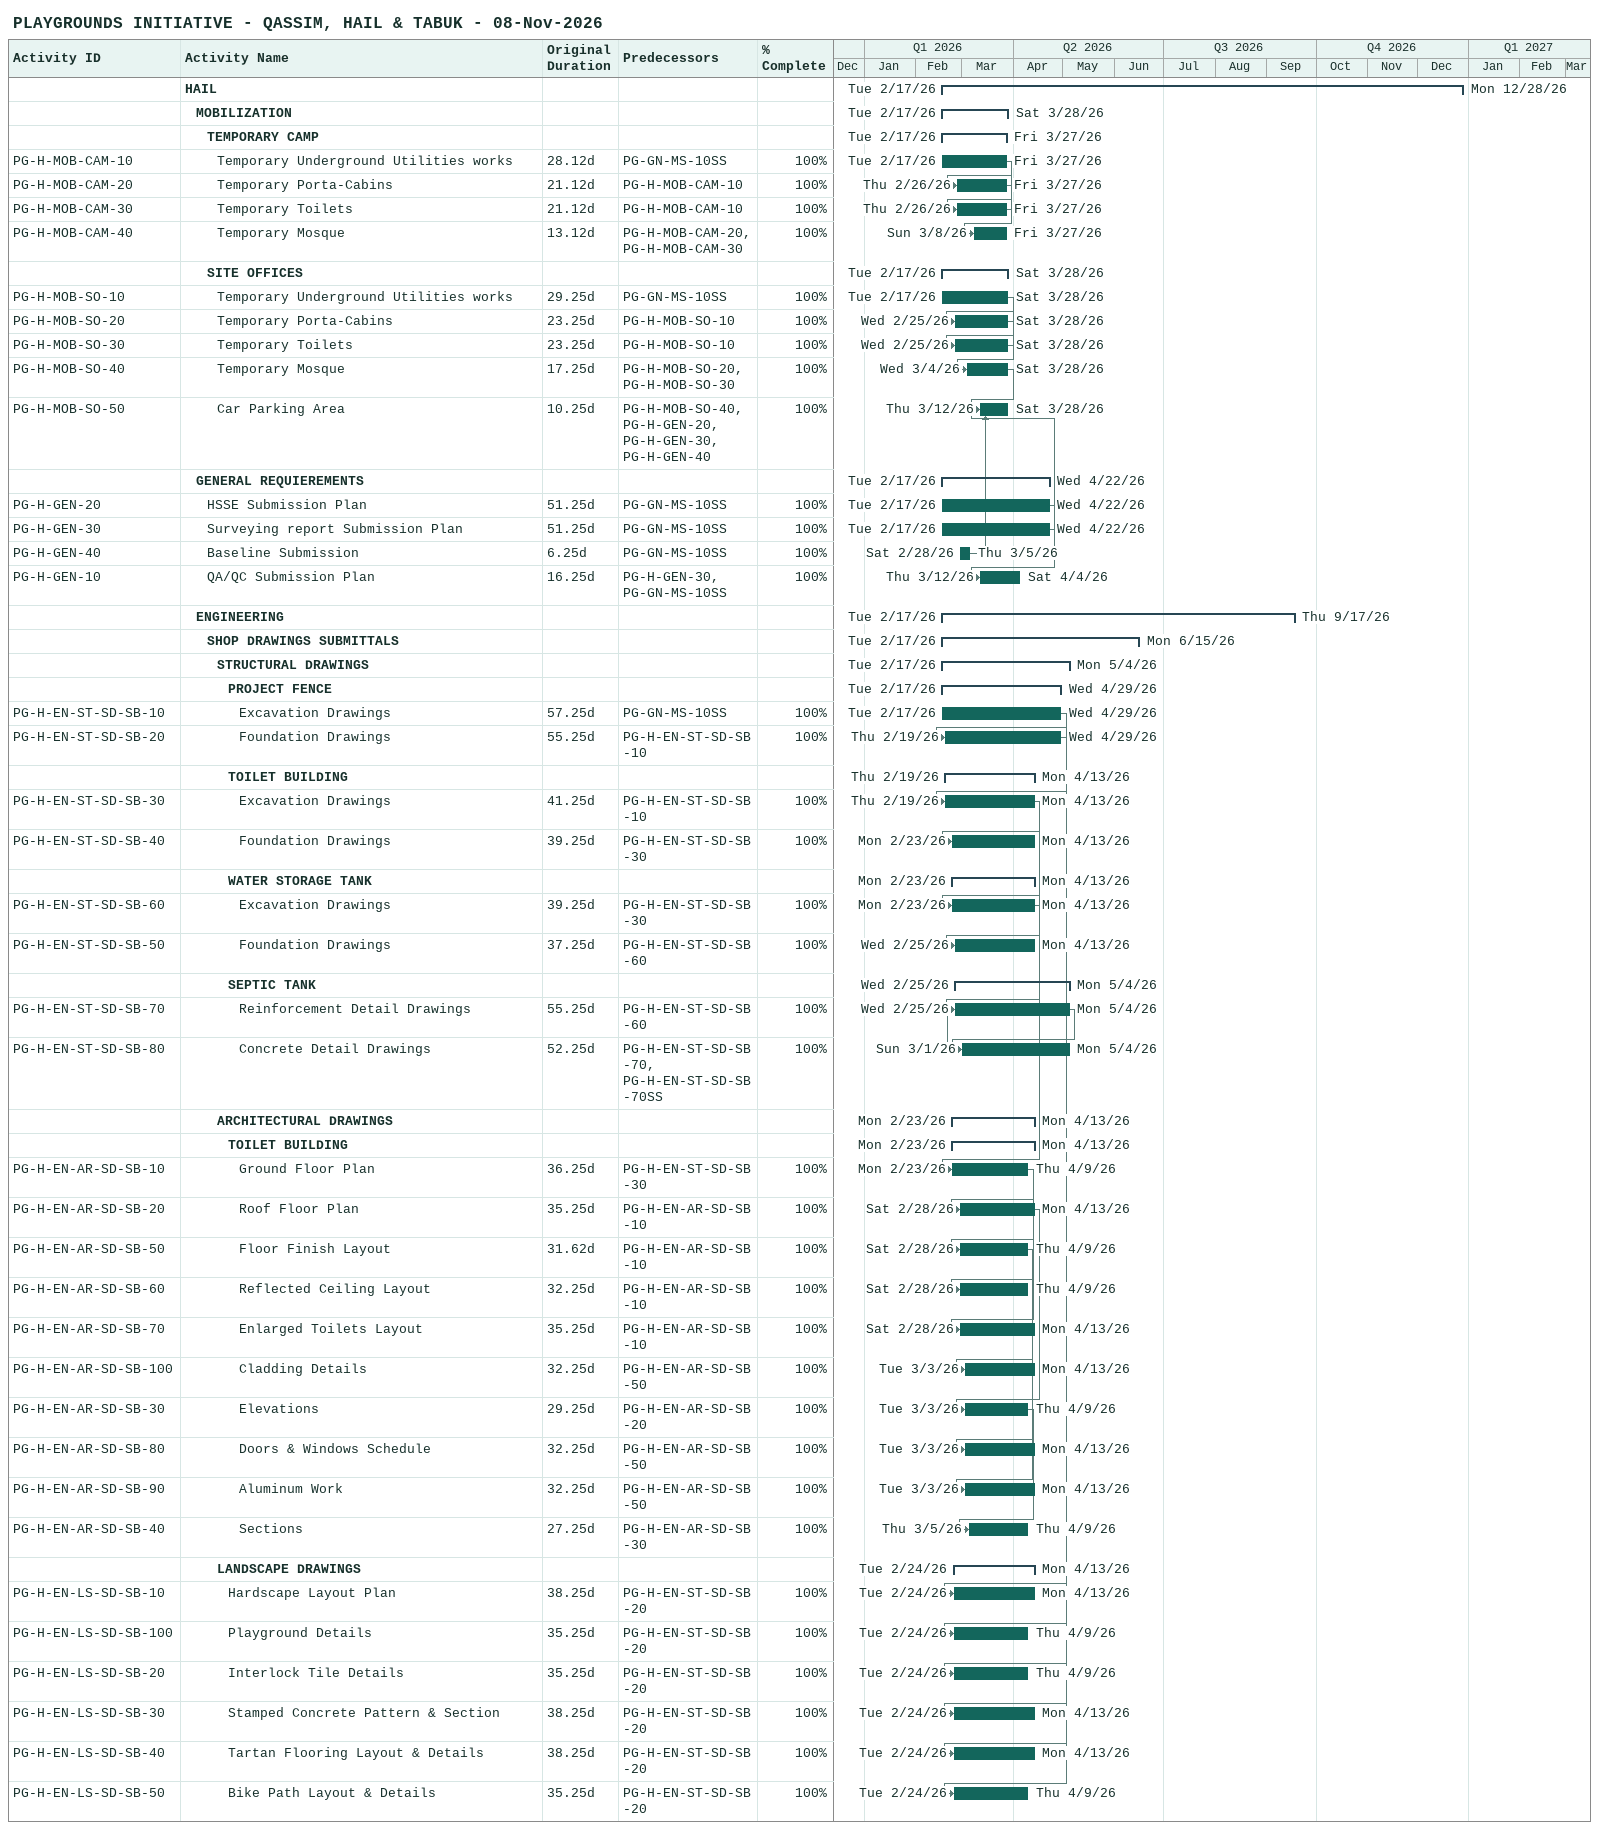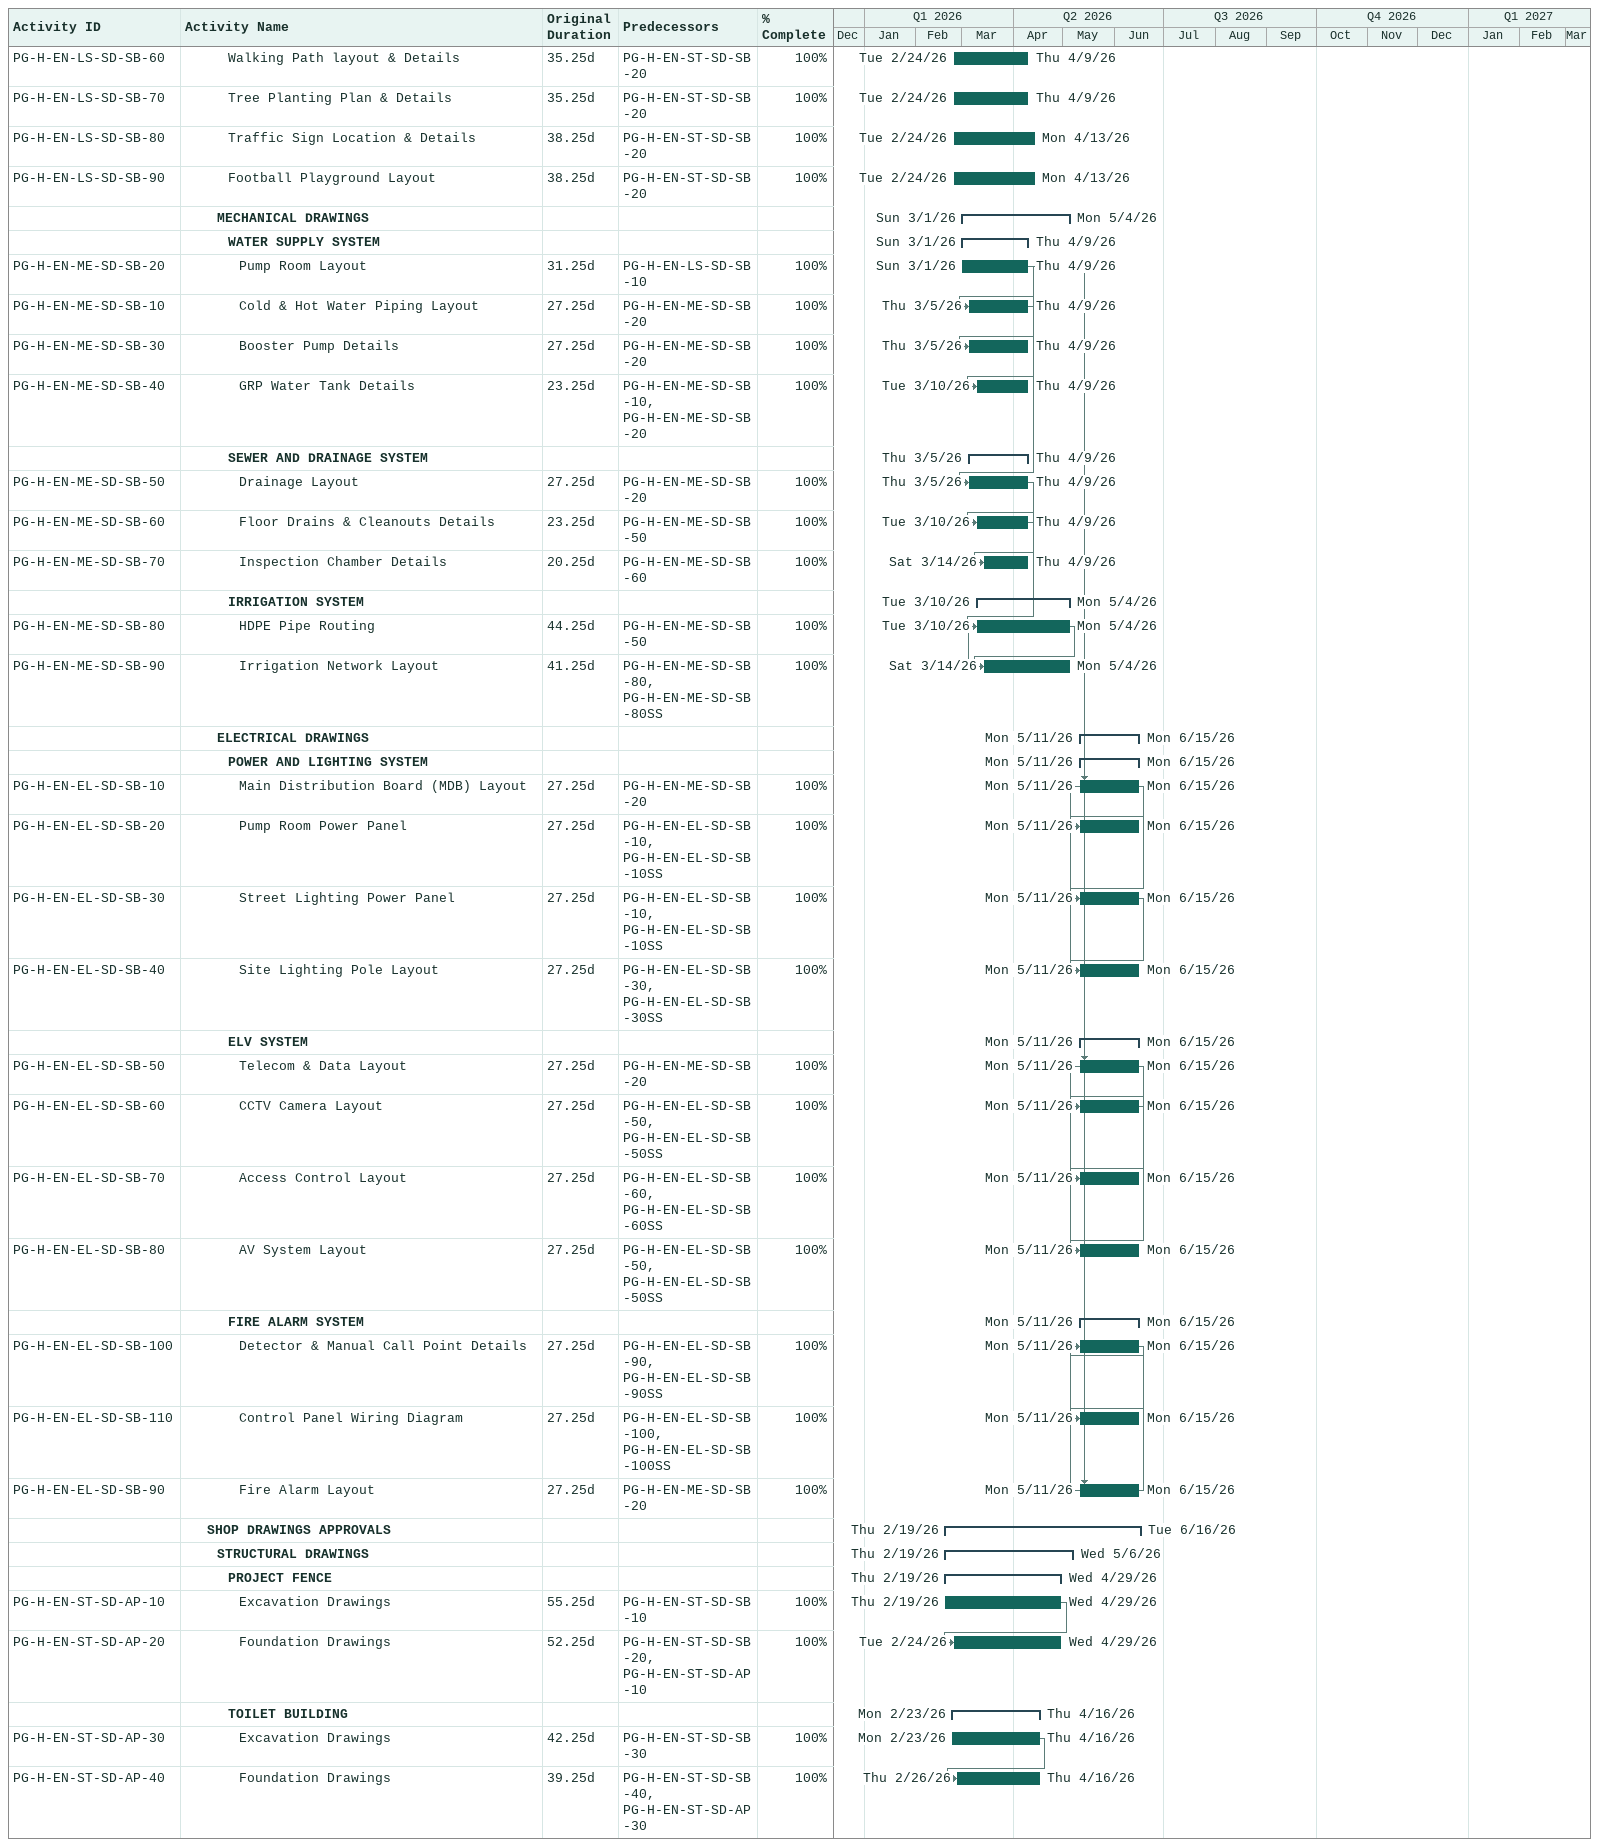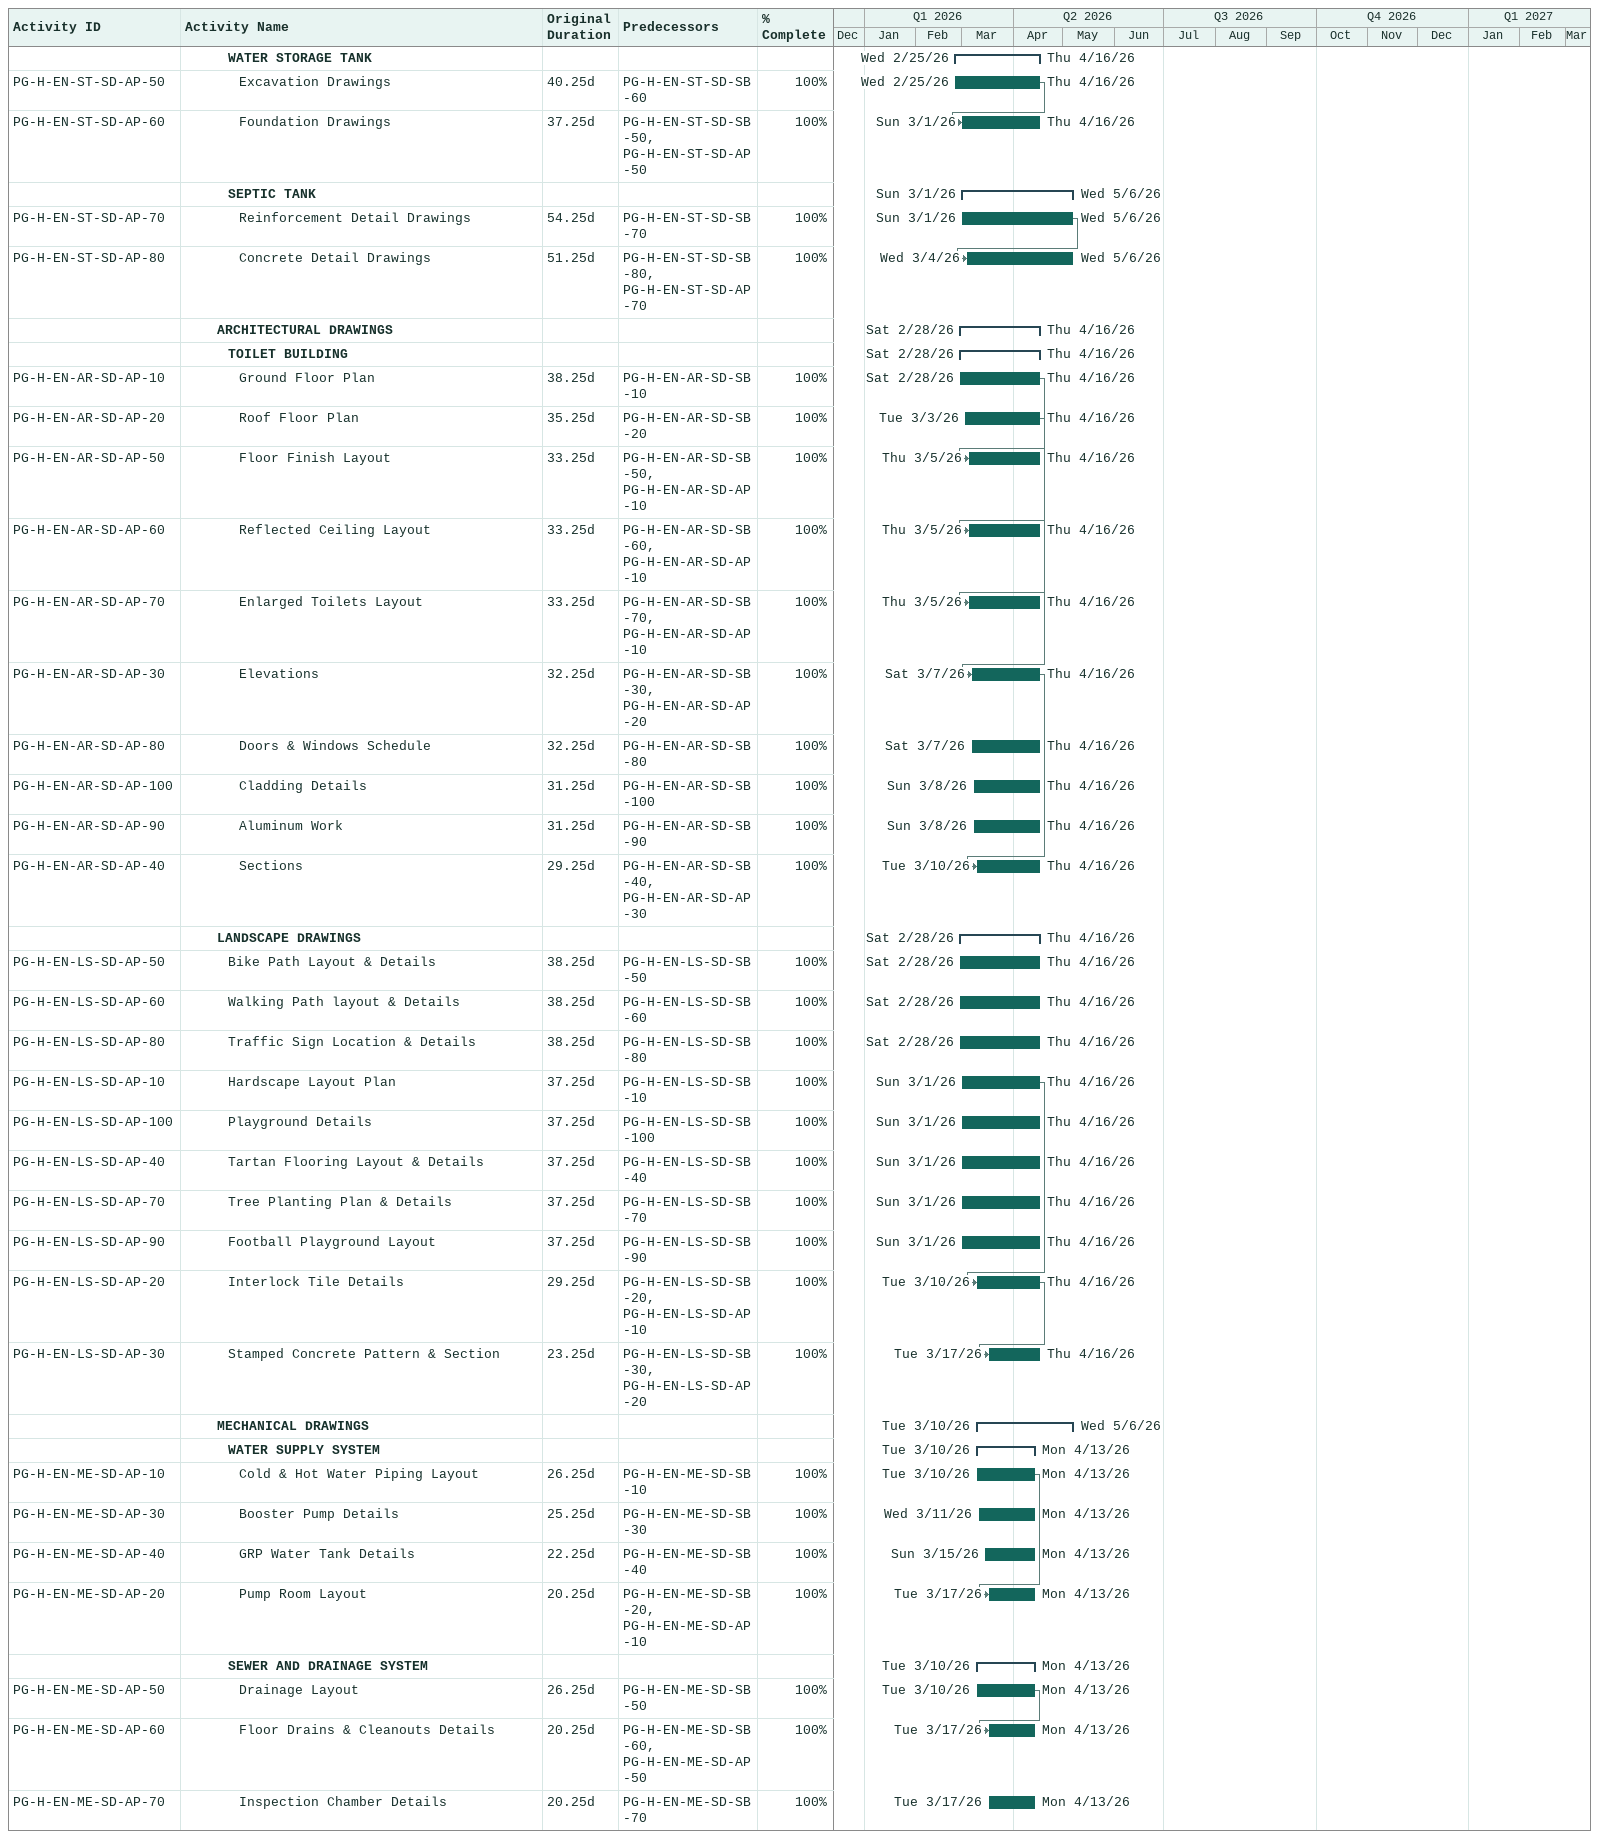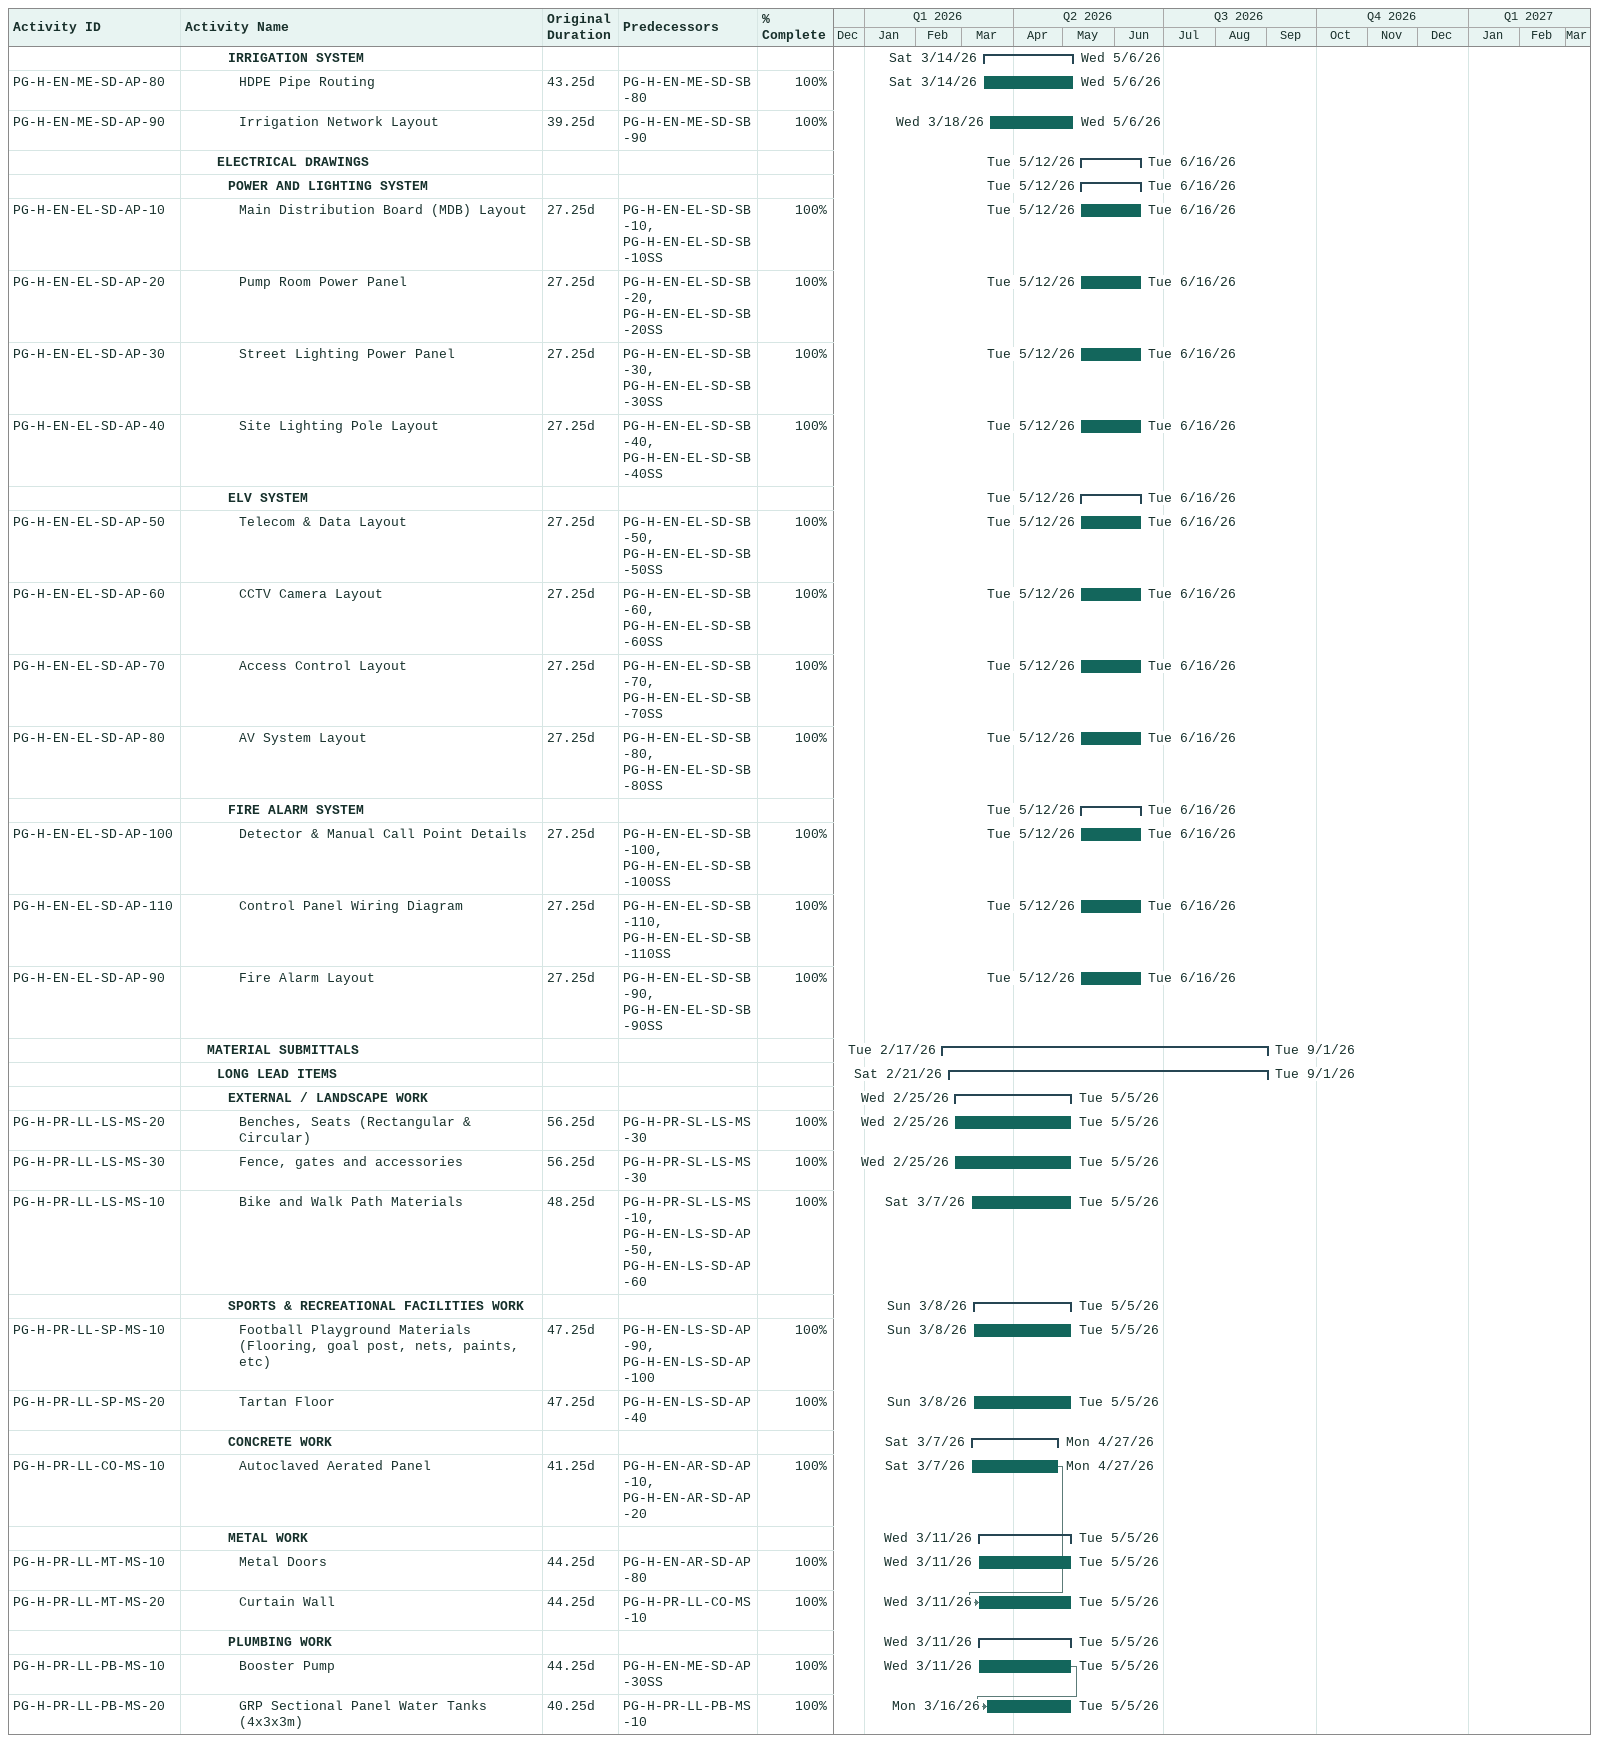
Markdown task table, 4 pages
PLAYGROUNDS INITIATIVE - QASSIM, HAIL & TABUK - 08-Nov-2026

| ID | Level | Task | Original duration | Start | Finish | Predecessors | % complete |
|---|---|---|---|---|---|---|---|
|  | 1 | **HAIL** |  | 2026-02-17 | 2026-12-28 |  |  |
|  | 2 | **MOBILIZATION** |  | 2026-02-17 | 2026-03-28 |  |  |
|  | 3 | **TEMPORARY CAMP** |  | 2026-02-17 | 2026-03-27 |  |  |
| PG-H-MOB-CAM-10 | 4 | Temporary Underground Utilities works | 28.12d | 2026-02-17 | 2026-03-27 | PG-GN-MS-10SS | 100 |
| PG-H-MOB-CAM-20 | 4 | Temporary Porta-Cabins | 21.12d | 2026-02-26 | 2026-03-27 | PG-H-MOB-CAM-10 | 100 |
| PG-H-MOB-CAM-30 | 4 | Temporary Toilets | 21.12d | 2026-02-26 | 2026-03-27 | PG-H-MOB-CAM-10 | 100 |
| PG-H-MOB-CAM-40 | 4 | Temporary Mosque | 13.12d | 2026-03-08 | 2026-03-27 | PG-H-MOB-CAM-20, PG-H-MOB-CAM-30 | 100 |
|  | 3 | **SITE OFFICES** |  | 2026-02-17 | 2026-03-28 |  |  |
| PG-H-MOB-SO-10 | 4 | Temporary Underground Utilities works | 29.25d | 2026-02-17 | 2026-03-28 | PG-GN-MS-10SS | 100 |
| PG-H-MOB-SO-20 | 4 | Temporary Porta-Cabins | 23.25d | 2026-02-25 | 2026-03-28 | PG-H-MOB-SO-10 | 100 |
| PG-H-MOB-SO-30 | 4 | Temporary Toilets | 23.25d | 2026-02-25 | 2026-03-28 | PG-H-MOB-SO-10 | 100 |
| PG-H-MOB-SO-40 | 4 | Temporary Mosque | 17.25d | 2026-03-04 | 2026-03-28 | PG-H-MOB-SO-20, PG-H-MOB-SO-30 | 100 |
| PG-H-MOB-SO-50 | 4 | Car Parking Area | 10.25d | 2026-03-12 | 2026-03-28 | PG-H-MOB-SO-40, PG-H-GEN-20, PG-H-GEN-30, PG-H-GEN-40 | 100 |
|  | 2 | **GENERAL REQUIEREMENTS** |  | 2026-02-17 | 2026-04-22 |  |  |
| PG-H-GEN-20 | 3 | HSSE Submission Plan | 51.25d | 2026-02-17 | 2026-04-22 | PG-GN-MS-10SS | 100 |
| PG-H-GEN-30 | 3 | Surveying report Submission Plan | 51.25d | 2026-02-17 | 2026-04-22 | PG-GN-MS-10SS | 100 |
| PG-H-GEN-40 | 3 | Baseline Submission | 6.25d | 2026-02-28 | 2026-03-05 | PG-GN-MS-10SS | 100 |
| PG-H-GEN-10 | 3 | QA/QC Submission Plan | 16.25d | 2026-03-12 | 2026-04-04 | PG-H-GEN-30, PG-GN-MS-10SS | 100 |
|  | 2 | **ENGINEERING** |  | 2026-02-17 | 2026-09-17 |  |  |
|  | 3 | **SHOP DRAWINGS SUBMITTALS** |  | 2026-02-17 | 2026-06-15 |  |  |
|  | 4 | **STRUCTURAL DRAWINGS** |  | 2026-02-17 | 2026-05-04 |  |  |
|  | 5 | **PROJECT FENCE** |  | 2026-02-17 | 2026-04-29 |  |  |
| PG-H-EN-ST-SD-SB-10 | 6 | Excavation Drawings | 57.25d | 2026-02-17 | 2026-04-29 | PG-GN-MS-10SS | 100 |
| PG-H-EN-ST-SD-SB-20 | 6 | Foundation Drawings | 55.25d | 2026-02-19 | 2026-04-29 | PG-H-EN-ST-SD-SB-10 | 100 |
|  | 5 | **TOILET BUILDING** |  | 2026-02-19 | 2026-04-13 |  |  |
| PG-H-EN-ST-SD-SB-30 | 6 | Excavation Drawings | 41.25d | 2026-02-19 | 2026-04-13 | PG-H-EN-ST-SD-SB-10 | 100 |
| PG-H-EN-ST-SD-SB-40 | 6 | Foundation Drawings | 39.25d | 2026-02-23 | 2026-04-13 | PG-H-EN-ST-SD-SB-30 | 100 |
|  | 5 | **WATER STORAGE TANK** |  | 2026-02-23 | 2026-04-13 |  |  |
| PG-H-EN-ST-SD-SB-60 | 6 | Excavation Drawings | 39.25d | 2026-02-23 | 2026-04-13 | PG-H-EN-ST-SD-SB-30 | 100 |
| PG-H-EN-ST-SD-SB-50 | 6 | Foundation Drawings | 37.25d | 2026-02-25 | 2026-04-13 | PG-H-EN-ST-SD-SB-60 | 100 |
|  | 5 | **SEPTIC TANK** |  | 2026-02-25 | 2026-05-04 |  |  |
| PG-H-EN-ST-SD-SB-70 | 6 | Reinforcement Detail Drawings | 55.25d | 2026-02-25 | 2026-05-04 | PG-H-EN-ST-SD-SB-60 | 100 |
| PG-H-EN-ST-SD-SB-80 | 6 | Concrete Detail Drawings | 52.25d | 2026-03-01 | 2026-05-04 | PG-H-EN-ST-SD-SB-70, PG-H-EN-ST-SD-SB-70SS | 100 |
|  | 4 | **ARCHITECTURAL DRAWINGS** |  | 2026-02-23 | 2026-04-13 |  |  |
|  | 5 | **TOILET BUILDING** |  | 2026-02-23 | 2026-04-13 |  |  |
| PG-H-EN-AR-SD-SB-10 | 6 | Ground Floor Plan | 36.25d | 2026-02-23 | 2026-04-09 | PG-H-EN-ST-SD-SB-30 | 100 |
| PG-H-EN-AR-SD-SB-20 | 6 | Roof Floor Plan | 35.25d | 2026-02-28 | 2026-04-13 | PG-H-EN-AR-SD-SB-10 | 100 |
| PG-H-EN-AR-SD-SB-50 | 6 | Floor Finish Layout | 31.62d | 2026-02-28 | 2026-04-09 | PG-H-EN-AR-SD-SB-10 | 100 |
| PG-H-EN-AR-SD-SB-60 | 6 | Reflected Ceiling Layout | 32.25d | 2026-02-28 | 2026-04-09 | PG-H-EN-AR-SD-SB-10 | 100 |
| PG-H-EN-AR-SD-SB-70 | 6 | Enlarged Toilets Layout | 35.25d | 2026-02-28 | 2026-04-13 | PG-H-EN-AR-SD-SB-10 | 100 |
| PG-H-EN-AR-SD-SB-100 | 6 | Cladding Details | 32.25d | 2026-03-03 | 2026-04-13 | PG-H-EN-AR-SD-SB-50 | 100 |
| PG-H-EN-AR-SD-SB-30 | 6 | Elevations | 29.25d | 2026-03-03 | 2026-04-09 | PG-H-EN-AR-SD-SB-20 | 100 |
| PG-H-EN-AR-SD-SB-80 | 6 | Doors & Windows Schedule | 32.25d | 2026-03-03 | 2026-04-13 | PG-H-EN-AR-SD-SB-50 | 100 |
| PG-H-EN-AR-SD-SB-90 | 6 | Aluminum Work | 32.25d | 2026-03-03 | 2026-04-13 | PG-H-EN-AR-SD-SB-50 | 100 |
| PG-H-EN-AR-SD-SB-40 | 6 | Sections | 27.25d | 2026-03-05 | 2026-04-09 | PG-H-EN-AR-SD-SB-30 | 100 |
|  | 4 | **LANDSCAPE DRAWINGS** |  | 2026-02-24 | 2026-04-13 |  |  |
| PG-H-EN-LS-SD-SB-10 | 5 | Hardscape Layout Plan | 38.25d | 2026-02-24 | 2026-04-13 | PG-H-EN-ST-SD-SB-20 | 100 |
| PG-H-EN-LS-SD-SB-100 | 5 | Playground Details | 35.25d | 2026-02-24 | 2026-04-09 | PG-H-EN-ST-SD-SB-20 | 100 |
| PG-H-EN-LS-SD-SB-20 | 5 | Interlock Tile Details | 35.25d | 2026-02-24 | 2026-04-09 | PG-H-EN-ST-SD-SB-20 | 100 |
| PG-H-EN-LS-SD-SB-30 | 5 | Stamped Concrete Pattern & Section | 38.25d | 2026-02-24 | 2026-04-13 | PG-H-EN-ST-SD-SB-20 | 100 |
| PG-H-EN-LS-SD-SB-40 | 5 | Tartan Flooring Layout & Details | 38.25d | 2026-02-24 | 2026-04-13 | PG-H-EN-ST-SD-SB-20 | 100 |
| PG-H-EN-LS-SD-SB-50 | 5 | Bike Path Layout & Details | 35.25d | 2026-02-24 | 2026-04-09 | PG-H-EN-ST-SD-SB-20 | 100 |
| PG-H-EN-LS-SD-SB-60 | 5 | Walking Path layout & Details | 35.25d | 2026-02-24 | 2026-04-09 | PG-H-EN-ST-SD-SB-20 | 100 |
| PG-H-EN-LS-SD-SB-70 | 5 | Tree Planting Plan & Details | 35.25d | 2026-02-24 | 2026-04-09 | PG-H-EN-ST-SD-SB-20 | 100 |
| PG-H-EN-LS-SD-SB-80 | 5 | Traffic Sign Location & Details | 38.25d | 2026-02-24 | 2026-04-13 | PG-H-EN-ST-SD-SB-20 | 100 |
| PG-H-EN-LS-SD-SB-90 | 5 | Football Playground Layout | 38.25d | 2026-02-24 | 2026-04-13 | PG-H-EN-ST-SD-SB-20 | 100 |
|  | 4 | **MECHANICAL DRAWINGS** |  | 2026-03-01 | 2026-05-04 |  |  |
|  | 5 | **WATER SUPPLY SYSTEM** |  | 2026-03-01 | 2026-04-09 |  |  |
| PG-H-EN-ME-SD-SB-20 | 6 | Pump Room Layout | 31.25d | 2026-03-01 | 2026-04-09 | PG-H-EN-LS-SD-SB-10 | 100 |
| PG-H-EN-ME-SD-SB-10 | 6 | Cold & Hot Water Piping Layout | 27.25d | 2026-03-05 | 2026-04-09 | PG-H-EN-ME-SD-SB-20 | 100 |
| PG-H-EN-ME-SD-SB-30 | 6 | Booster Pump Details | 27.25d | 2026-03-05 | 2026-04-09 | PG-H-EN-ME-SD-SB-20 | 100 |
| PG-H-EN-ME-SD-SB-40 | 6 | GRP Water Tank Details | 23.25d | 2026-03-10 | 2026-04-09 | PG-H-EN-ME-SD-SB-10, PG-H-EN-ME-SD-SB-20 | 100 |
|  | 5 | **SEWER AND DRAINAGE SYSTEM** |  | 2026-03-05 | 2026-04-09 |  |  |
| PG-H-EN-ME-SD-SB-50 | 6 | Drainage Layout | 27.25d | 2026-03-05 | 2026-04-09 | PG-H-EN-ME-SD-SB-20 | 100 |
| PG-H-EN-ME-SD-SB-60 | 6 | Floor Drains & Cleanouts Details | 23.25d | 2026-03-10 | 2026-04-09 | PG-H-EN-ME-SD-SB-50 | 100 |
| PG-H-EN-ME-SD-SB-70 | 6 | Inspection Chamber Details | 20.25d | 2026-03-14 | 2026-04-09 | PG-H-EN-ME-SD-SB-60 | 100 |
|  | 5 | **IRRIGATION SYSTEM** |  | 2026-03-10 | 2026-05-04 |  |  |
| PG-H-EN-ME-SD-SB-80 | 6 | HDPE Pipe Routing | 44.25d | 2026-03-10 | 2026-05-04 | PG-H-EN-ME-SD-SB-50 | 100 |
| PG-H-EN-ME-SD-SB-90 | 6 | Irrigation Network Layout | 41.25d | 2026-03-14 | 2026-05-04 | PG-H-EN-ME-SD-SB-80, PG-H-EN-ME-SD-SB-80SS | 100 |
|  | 4 | **ELECTRICAL DRAWINGS** |  | 2026-05-11 | 2026-06-15 |  |  |
|  | 5 | **POWER AND LIGHTING SYSTEM** |  | 2026-05-11 | 2026-06-15 |  |  |
| PG-H-EN-EL-SD-SB-10 | 6 | Main Distribution Board (MDB) Layout | 27.25d | 2026-05-11 | 2026-06-15 | PG-H-EN-ME-SD-SB-20 | 100 |
| PG-H-EN-EL-SD-SB-20 | 6 | Pump Room Power Panel | 27.25d | 2026-05-11 | 2026-06-15 | PG-H-EN-EL-SD-SB-10, PG-H-EN-EL-SD-SB-10SS | 100 |
| PG-H-EN-EL-SD-SB-30 | 6 | Street Lighting Power Panel | 27.25d | 2026-05-11 | 2026-06-15 | PG-H-EN-EL-SD-SB-10, PG-H-EN-EL-SD-SB-10SS | 100 |
| PG-H-EN-EL-SD-SB-40 | 6 | Site Lighting Pole Layout | 27.25d | 2026-05-11 | 2026-06-15 | PG-H-EN-EL-SD-SB-30, PG-H-EN-EL-SD-SB-30SS | 100 |
|  | 5 | **ELV SYSTEM** |  | 2026-05-11 | 2026-06-15 |  |  |
| PG-H-EN-EL-SD-SB-50 | 6 | Telecom & Data Layout | 27.25d | 2026-05-11 | 2026-06-15 | PG-H-EN-ME-SD-SB-20 | 100 |
| PG-H-EN-EL-SD-SB-60 | 6 | CCTV Camera Layout | 27.25d | 2026-05-11 | 2026-06-15 | PG-H-EN-EL-SD-SB-50, PG-H-EN-EL-SD-SB-50SS | 100 |
| PG-H-EN-EL-SD-SB-70 | 6 | Access Control Layout | 27.25d | 2026-05-11 | 2026-06-15 | PG-H-EN-EL-SD-SB-60, PG-H-EN-EL-SD-SB-60SS | 100 |
| PG-H-EN-EL-SD-SB-80 | 6 | AV System Layout | 27.25d | 2026-05-11 | 2026-06-15 | PG-H-EN-EL-SD-SB-50, PG-H-EN-EL-SD-SB-50SS | 100 |
|  | 5 | **FIRE ALARM SYSTEM** |  | 2026-05-11 | 2026-06-15 |  |  |
| PG-H-EN-EL-SD-SB-100 | 6 | Detector & Manual Call Point Details | 27.25d | 2026-05-11 | 2026-06-15 | PG-H-EN-EL-SD-SB-90, PG-H-EN-EL-SD-SB-90SS | 100 |
| PG-H-EN-EL-SD-SB-110 | 6 | Control Panel Wiring Diagram | 27.25d | 2026-05-11 | 2026-06-15 | PG-H-EN-EL-SD-SB-100, PG-H-EN-EL-SD-SB-100SS | 100 |
| PG-H-EN-EL-SD-SB-90 | 6 | Fire Alarm Layout | 27.25d | 2026-05-11 | 2026-06-15 | PG-H-EN-ME-SD-SB-20 | 100 |
|  | 3 | **SHOP DRAWINGS APPROVALS** |  | 2026-02-19 | 2026-06-16 |  |  |
|  | 4 | **STRUCTURAL DRAWINGS** |  | 2026-02-19 | 2026-05-06 |  |  |
|  | 5 | **PROJECT FENCE** |  | 2026-02-19 | 2026-04-29 |  |  |
| PG-H-EN-ST-SD-AP-10 | 6 | Excavation Drawings | 55.25d | 2026-02-19 | 2026-04-29 | PG-H-EN-ST-SD-SB-10 | 100 |
| PG-H-EN-ST-SD-AP-20 | 6 | Foundation Drawings | 52.25d | 2026-02-24 | 2026-04-29 | PG-H-EN-ST-SD-SB-20, PG-H-EN-ST-SD-AP-10 | 100 |
|  | 5 | **TOILET BUILDING** |  | 2026-02-23 | 2026-04-16 |  |  |
| PG-H-EN-ST-SD-AP-30 | 6 | Excavation Drawings | 42.25d | 2026-02-23 | 2026-04-16 | PG-H-EN-ST-SD-SB-30 | 100 |
| PG-H-EN-ST-SD-AP-40 | 6 | Foundation Drawings | 39.25d | 2026-02-26 | 2026-04-16 | PG-H-EN-ST-SD-SB-40, PG-H-EN-ST-SD-AP-30 | 100 |
|  | 5 | **WATER STORAGE TANK** |  | 2026-02-25 | 2026-04-16 |  |  |
| PG-H-EN-ST-SD-AP-50 | 6 | Excavation Drawings | 40.25d | 2026-02-25 | 2026-04-16 | PG-H-EN-ST-SD-SB-60 | 100 |
| PG-H-EN-ST-SD-AP-60 | 6 | Foundation Drawings | 37.25d | 2026-03-01 | 2026-04-16 | PG-H-EN-ST-SD-SB-50, PG-H-EN-ST-SD-AP-50 | 100 |
|  | 5 | **SEPTIC TANK** |  | 2026-03-01 | 2026-05-06 |  |  |
| PG-H-EN-ST-SD-AP-70 | 6 | Reinforcement Detail Drawings | 54.25d | 2026-03-01 | 2026-05-06 | PG-H-EN-ST-SD-SB-70 | 100 |
| PG-H-EN-ST-SD-AP-80 | 6 | Concrete Detail Drawings | 51.25d | 2026-03-04 | 2026-05-06 | PG-H-EN-ST-SD-SB-80, PG-H-EN-ST-SD-AP-70 | 100 |
|  | 4 | **ARCHITECTURAL DRAWINGS** |  | 2026-02-28 | 2026-04-16 |  |  |
|  | 5 | **TOILET BUILDING** |  | 2026-02-28 | 2026-04-16 |  |  |
| PG-H-EN-AR-SD-AP-10 | 6 | Ground Floor Plan | 38.25d | 2026-02-28 | 2026-04-16 | PG-H-EN-AR-SD-SB-10 | 100 |
| PG-H-EN-AR-SD-AP-20 | 6 | Roof Floor Plan | 35.25d | 2026-03-03 | 2026-04-16 | PG-H-EN-AR-SD-SB-20 | 100 |
| PG-H-EN-AR-SD-AP-50 | 6 | Floor Finish Layout | 33.25d | 2026-03-05 | 2026-04-16 | PG-H-EN-AR-SD-SB-50, PG-H-EN-AR-SD-AP-10 | 100 |
| PG-H-EN-AR-SD-AP-60 | 6 | Reflected Ceiling Layout | 33.25d | 2026-03-05 | 2026-04-16 | PG-H-EN-AR-SD-SB-60, PG-H-EN-AR-SD-AP-10 | 100 |
| PG-H-EN-AR-SD-AP-70 | 6 | Enlarged Toilets Layout | 33.25d | 2026-03-05 | 2026-04-16 | PG-H-EN-AR-SD-SB-70, PG-H-EN-AR-SD-AP-10 | 100 |
| PG-H-EN-AR-SD-AP-30 | 6 | Elevations | 32.25d | 2026-03-07 | 2026-04-16 | PG-H-EN-AR-SD-SB-30, PG-H-EN-AR-SD-AP-20 | 100 |
| PG-H-EN-AR-SD-AP-80 | 6 | Doors & Windows Schedule | 32.25d | 2026-03-07 | 2026-04-16 | PG-H-EN-AR-SD-SB-80 | 100 |
| PG-H-EN-AR-SD-AP-100 | 6 | Cladding Details | 31.25d | 2026-03-08 | 2026-04-16 | PG-H-EN-AR-SD-SB-100 | 100 |
| PG-H-EN-AR-SD-AP-90 | 6 | Aluminum Work | 31.25d | 2026-03-08 | 2026-04-16 | PG-H-EN-AR-SD-SB-90 | 100 |
| PG-H-EN-AR-SD-AP-40 | 6 | Sections | 29.25d | 2026-03-10 | 2026-04-16 | PG-H-EN-AR-SD-SB-40, PG-H-EN-AR-SD-AP-30 | 100 |
|  | 4 | **LANDSCAPE DRAWINGS** |  | 2026-02-28 | 2026-04-16 |  |  |
| PG-H-EN-LS-SD-AP-50 | 5 | Bike Path Layout & Details | 38.25d | 2026-02-28 | 2026-04-16 | PG-H-EN-LS-SD-SB-50 | 100 |
| PG-H-EN-LS-SD-AP-60 | 5 | Walking Path layout & Details | 38.25d | 2026-02-28 | 2026-04-16 | PG-H-EN-LS-SD-SB-60 | 100 |
| PG-H-EN-LS-SD-AP-80 | 5 | Traffic Sign Location & Details | 38.25d | 2026-02-28 | 2026-04-16 | PG-H-EN-LS-SD-SB-80 | 100 |
| PG-H-EN-LS-SD-AP-10 | 5 | Hardscape Layout Plan | 37.25d | 2026-03-01 | 2026-04-16 | PG-H-EN-LS-SD-SB-10 | 100 |
| PG-H-EN-LS-SD-AP-100 | 5 | Playground Details | 37.25d | 2026-03-01 | 2026-04-16 | PG-H-EN-LS-SD-SB-100 | 100 |
| PG-H-EN-LS-SD-AP-40 | 5 | Tartan Flooring Layout & Details | 37.25d | 2026-03-01 | 2026-04-16 | PG-H-EN-LS-SD-SB-40 | 100 |
| PG-H-EN-LS-SD-AP-70 | 5 | Tree Planting Plan & Details | 37.25d | 2026-03-01 | 2026-04-16 | PG-H-EN-LS-SD-SB-70 | 100 |
| PG-H-EN-LS-SD-AP-90 | 5 | Football Playground Layout | 37.25d | 2026-03-01 | 2026-04-16 | PG-H-EN-LS-SD-SB-90 | 100 |
| PG-H-EN-LS-SD-AP-20 | 5 | Interlock Tile Details | 29.25d | 2026-03-10 | 2026-04-16 | PG-H-EN-LS-SD-SB-20, PG-H-EN-LS-SD-AP-10 | 100 |
| PG-H-EN-LS-SD-AP-30 | 5 | Stamped Concrete Pattern & Section | 23.25d | 2026-03-17 | 2026-04-16 | PG-H-EN-LS-SD-SB-30, PG-H-EN-LS-SD-AP-20 | 100 |
|  | 4 | **MECHANICAL DRAWINGS** |  | 2026-03-10 | 2026-05-06 |  |  |
|  | 5 | **WATER SUPPLY SYSTEM** |  | 2026-03-10 | 2026-04-13 |  |  |
| PG-H-EN-ME-SD-AP-10 | 6 | Cold & Hot Water Piping Layout | 26.25d | 2026-03-10 | 2026-04-13 | PG-H-EN-ME-SD-SB-10 | 100 |
| PG-H-EN-ME-SD-AP-30 | 6 | Booster Pump Details | 25.25d | 2026-03-11 | 2026-04-13 | PG-H-EN-ME-SD-SB-30 | 100 |
| PG-H-EN-ME-SD-AP-40 | 6 | GRP Water Tank Details | 22.25d | 2026-03-15 | 2026-04-13 | PG-H-EN-ME-SD-SB-40 | 100 |
| PG-H-EN-ME-SD-AP-20 | 6 | Pump Room Layout | 20.25d | 2026-03-17 | 2026-04-13 | PG-H-EN-ME-SD-SB-20, PG-H-EN-ME-SD-AP-10 | 100 |
|  | 5 | **SEWER AND DRAINAGE SYSTEM** |  | 2026-03-10 | 2026-04-13 |  |  |
| PG-H-EN-ME-SD-AP-50 | 6 | Drainage Layout | 26.25d | 2026-03-10 | 2026-04-13 | PG-H-EN-ME-SD-SB-50 | 100 |
| PG-H-EN-ME-SD-AP-60 | 6 | Floor Drains & Cleanouts Details | 20.25d | 2026-03-17 | 2026-04-13 | PG-H-EN-ME-SD-SB-60, PG-H-EN-ME-SD-AP-50 | 100 |
| PG-H-EN-ME-SD-AP-70 | 6 | Inspection Chamber Details | 20.25d | 2026-03-17 | 2026-04-13 | PG-H-EN-ME-SD-SB-70 | 100 |
|  | 5 | **IRRIGATION SYSTEM** |  | 2026-03-14 | 2026-05-06 |  |  |
| PG-H-EN-ME-SD-AP-80 | 6 | HDPE Pipe Routing | 43.25d | 2026-03-14 | 2026-05-06 | PG-H-EN-ME-SD-SB-80 | 100 |
| PG-H-EN-ME-SD-AP-90 | 6 | Irrigation Network Layout | 39.25d | 2026-03-18 | 2026-05-06 | PG-H-EN-ME-SD-SB-90 | 100 |
|  | 4 | **ELECTRICAL DRAWINGS** |  | 2026-05-12 | 2026-06-16 |  |  |
|  | 5 | **POWER AND LIGHTING SYSTEM** |  | 2026-05-12 | 2026-06-16 |  |  |
| PG-H-EN-EL-SD-AP-10 | 6 | Main Distribution Board (MDB) Layout | 27.25d | 2026-05-12 | 2026-06-16 | PG-H-EN-EL-SD-SB-10, PG-H-EN-EL-SD-SB-10SS | 100 |
| PG-H-EN-EL-SD-AP-20 | 6 | Pump Room Power Panel | 27.25d | 2026-05-12 | 2026-06-16 | PG-H-EN-EL-SD-SB-20, PG-H-EN-EL-SD-SB-20SS | 100 |
| PG-H-EN-EL-SD-AP-30 | 6 | Street Lighting Power Panel | 27.25d | 2026-05-12 | 2026-06-16 | PG-H-EN-EL-SD-SB-30, PG-H-EN-EL-SD-SB-30SS | 100 |
| PG-H-EN-EL-SD-AP-40 | 6 | Site Lighting Pole Layout | 27.25d | 2026-05-12 | 2026-06-16 | PG-H-EN-EL-SD-SB-40, PG-H-EN-EL-SD-SB-40SS | 100 |
|  | 5 | **ELV SYSTEM** |  | 2026-05-12 | 2026-06-16 |  |  |
| PG-H-EN-EL-SD-AP-50 | 6 | Telecom & Data Layout | 27.25d | 2026-05-12 | 2026-06-16 | PG-H-EN-EL-SD-SB-50, PG-H-EN-EL-SD-SB-50SS | 100 |
| PG-H-EN-EL-SD-AP-60 | 6 | CCTV Camera Layout | 27.25d | 2026-05-12 | 2026-06-16 | PG-H-EN-EL-SD-SB-60, PG-H-EN-EL-SD-SB-60SS | 100 |
| PG-H-EN-EL-SD-AP-70 | 6 | Access Control Layout | 27.25d | 2026-05-12 | 2026-06-16 | PG-H-EN-EL-SD-SB-70, PG-H-EN-EL-SD-SB-70SS | 100 |
| PG-H-EN-EL-SD-AP-80 | 6 | AV System Layout | 27.25d | 2026-05-12 | 2026-06-16 | PG-H-EN-EL-SD-SB-80, PG-H-EN-EL-SD-SB-80SS | 100 |
|  | 5 | **FIRE ALARM SYSTEM** |  | 2026-05-12 | 2026-06-16 |  |  |
| PG-H-EN-EL-SD-AP-100 | 6 | Detector & Manual Call Point Details | 27.25d | 2026-05-12 | 2026-06-16 | PG-H-EN-EL-SD-SB-100, PG-H-EN-EL-SD-SB-100SS | 100 |
| PG-H-EN-EL-SD-AP-110 | 6 | Control Panel Wiring Diagram | 27.25d | 2026-05-12 | 2026-06-16 | PG-H-EN-EL-SD-SB-110, PG-H-EN-EL-SD-SB-110SS | 100 |
| PG-H-EN-EL-SD-AP-90 | 6 | Fire Alarm Layout | 27.25d | 2026-05-12 | 2026-06-16 | PG-H-EN-EL-SD-SB-90, PG-H-EN-EL-SD-SB-90SS | 100 |
|  | 3 | **MATERIAL SUBMITTALS** |  | 2026-02-17 | 2026-09-01 |  |  |
|  | 4 | **LONG LEAD ITEMS** |  | 2026-02-21 | 2026-09-01 |  |  |
|  | 5 | **EXTERNAL / LANDSCAPE WORK** |  | 2026-02-25 | 2026-05-05 |  |  |
| PG-H-PR-LL-LS-MS-20 | 6 | Benches, Seats (Rectangular & Circular) | 56.25d | 2026-02-25 | 2026-05-05 | PG-H-PR-SL-LS-MS-30 | 100 |
| PG-H-PR-LL-LS-MS-30 | 6 | Fence, gates and accessories | 56.25d | 2026-02-25 | 2026-05-05 | PG-H-PR-SL-LS-MS-30 | 100 |
| PG-H-PR-LL-LS-MS-10 | 6 | Bike and Walk Path Materials | 48.25d | 2026-03-07 | 2026-05-05 | PG-H-PR-SL-LS-MS-10, PG-H-EN-LS-SD-AP-50, PG-H-EN-LS-SD-AP-60 | 100 |
|  | 5 | **SPORTS & RECREATIONAL FACILITIES WORK** |  | 2026-03-08 | 2026-05-05 |  |  |
| PG-H-PR-LL-SP-MS-10 | 6 | Football Playground Materials (Flooring, goal post, nets, paints, etc) | 47.25d | 2026-03-08 | 2026-05-05 | PG-H-EN-LS-SD-AP-90, PG-H-EN-LS-SD-AP-100 | 100 |
| PG-H-PR-LL-SP-MS-20 | 6 | Tartan Floor | 47.25d | 2026-03-08 | 2026-05-05 | PG-H-EN-LS-SD-AP-40 | 100 |
|  | 5 | **CONCRETE WORK** |  | 2026-03-07 | 2026-04-27 |  |  |
| PG-H-PR-LL-CO-MS-10 | 6 | Autoclaved Aerated Panel | 41.25d | 2026-03-07 | 2026-04-27 | PG-H-EN-AR-SD-AP-10, PG-H-EN-AR-SD-AP-20 | 100 |
|  | 5 | **METAL WORK** |  | 2026-03-11 | 2026-05-05 |  |  |
| PG-H-PR-LL-MT-MS-10 | 6 | Metal Doors | 44.25d | 2026-03-11 | 2026-05-05 | PG-H-EN-AR-SD-AP-80 | 100 |
| PG-H-PR-LL-MT-MS-20 | 6 | Curtain Wall | 44.25d | 2026-03-11 | 2026-05-05 | PG-H-PR-LL-CO-MS-10 | 100 |
|  | 5 | **PLUMBING WORK** |  | 2026-03-11 | 2026-05-05 |  |  |
| PG-H-PR-LL-PB-MS-10 | 6 | Booster Pump | 44.25d | 2026-03-11 | 2026-05-05 | PG-H-EN-ME-SD-AP-30SS | 100 |
| PG-H-PR-LL-PB-MS-20 | 6 | GRP Sectional Panel Water Tanks (4x3x3m) | 40.25d | 2026-03-16 | 2026-05-05 | PG-H-PR-LL-PB-MS-10 | 100 |
